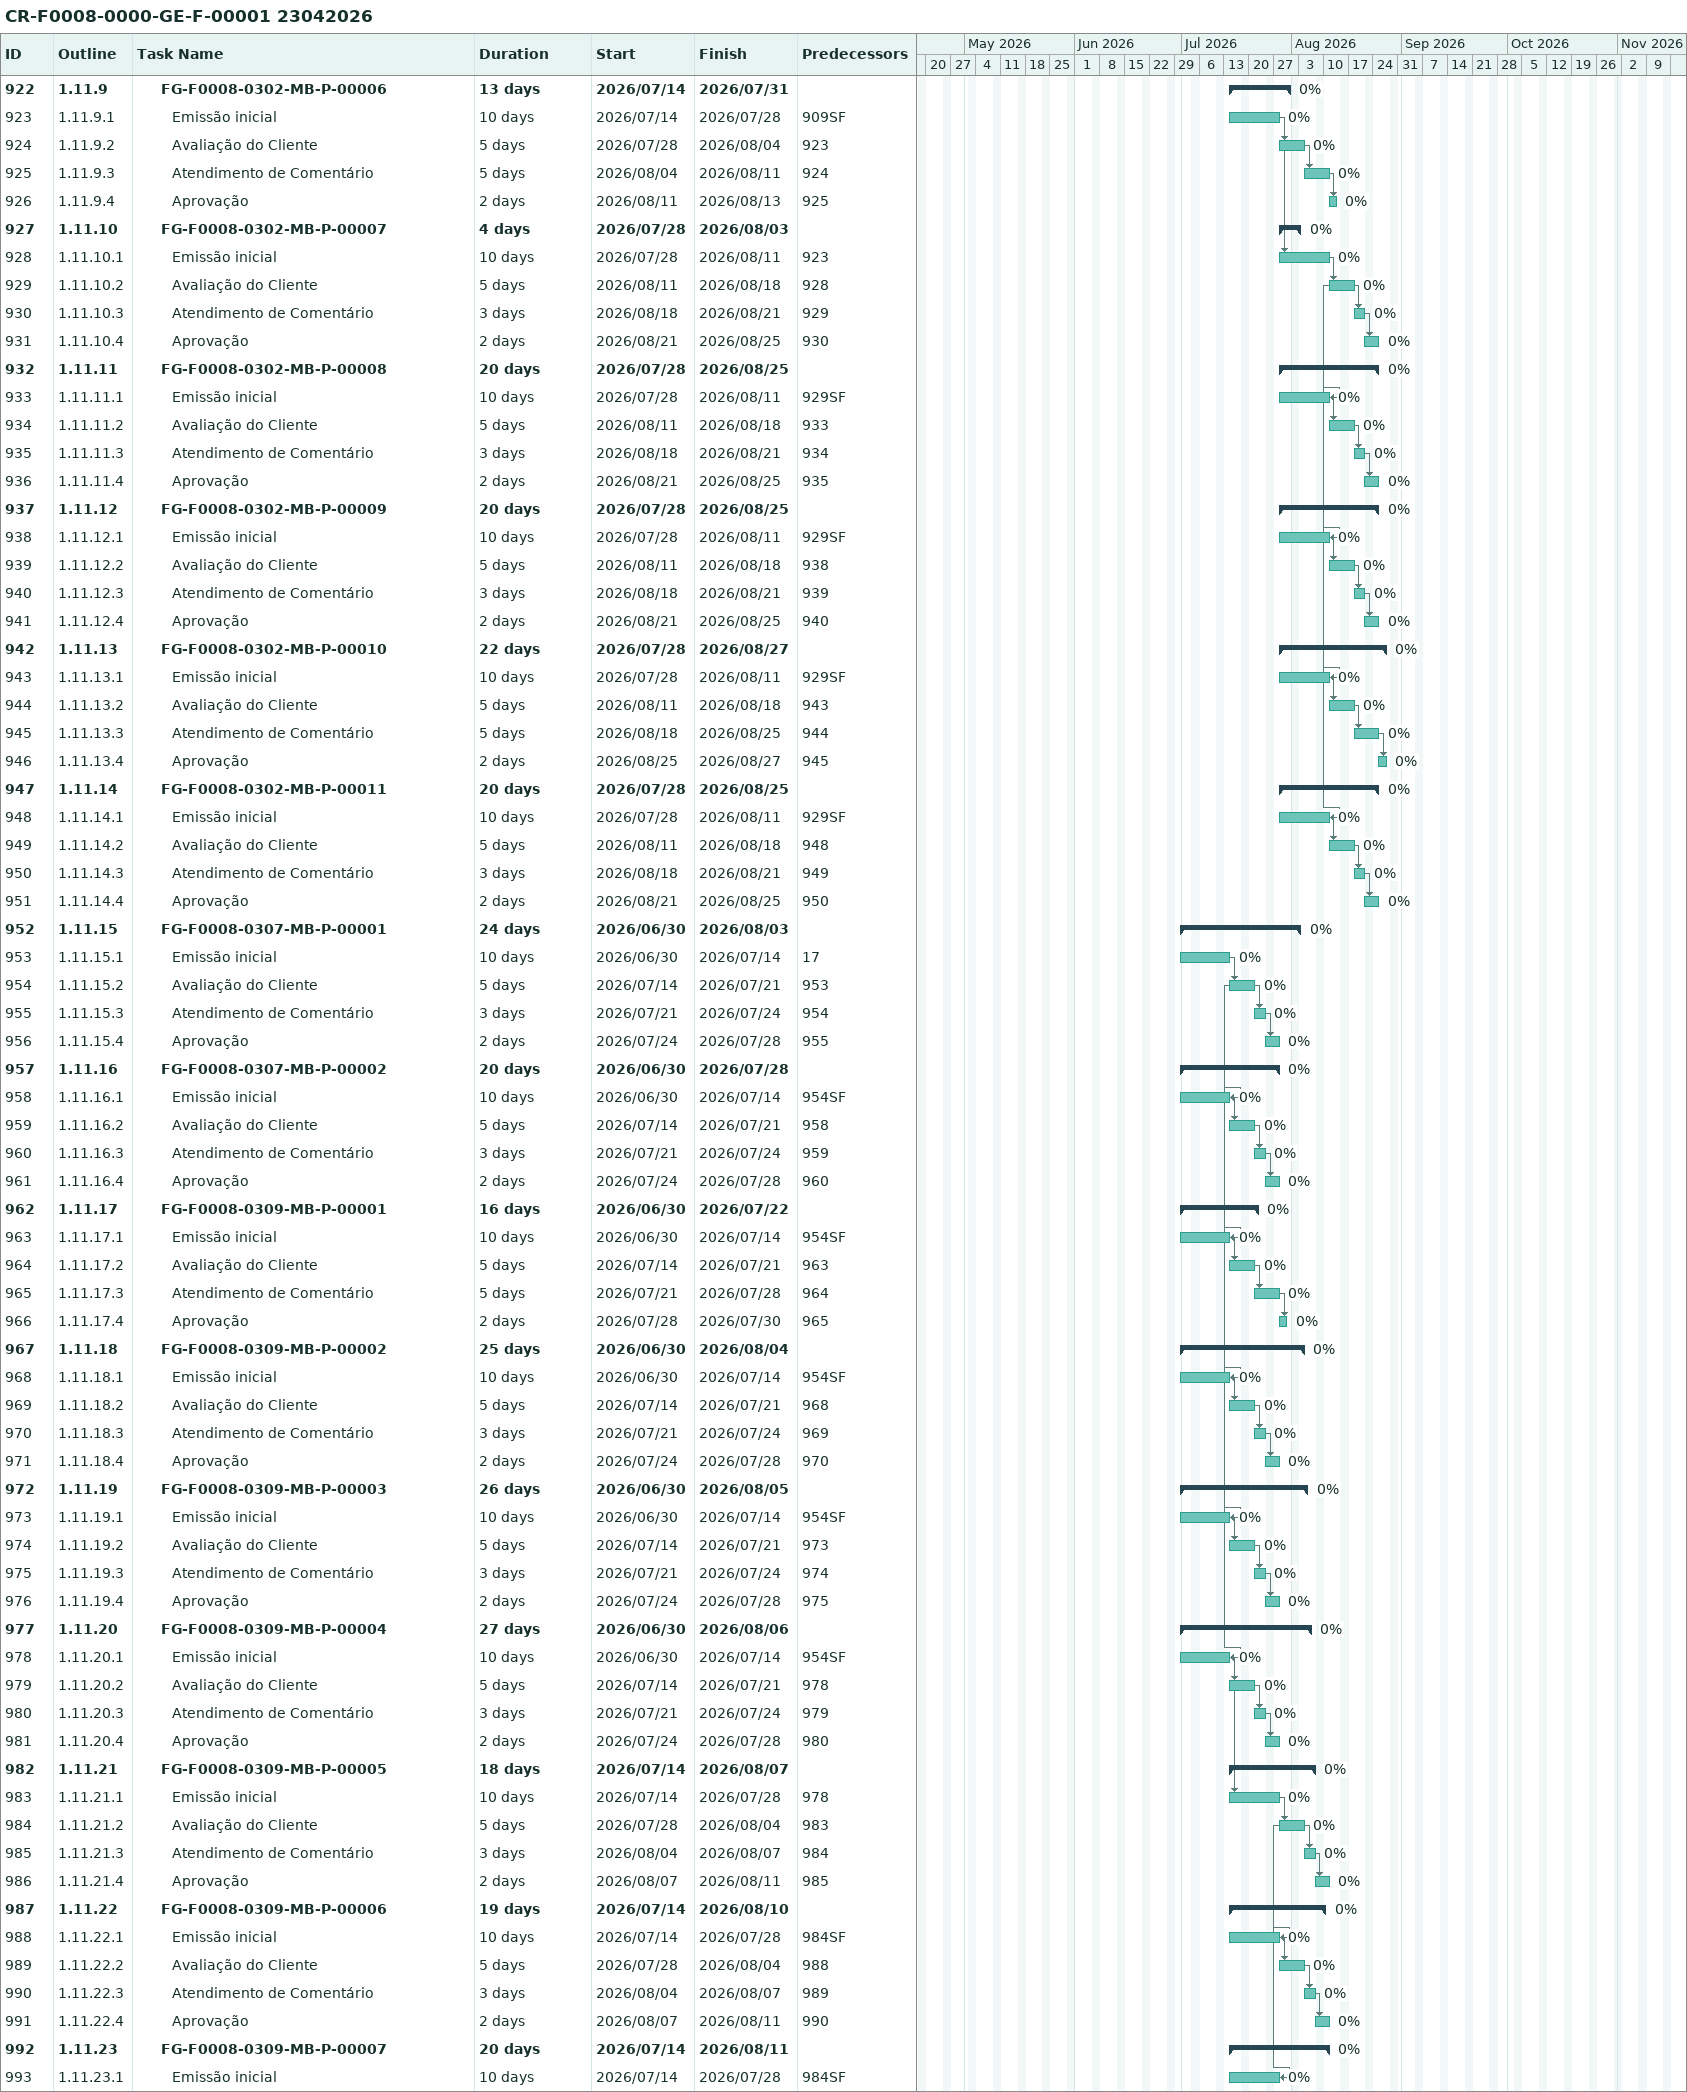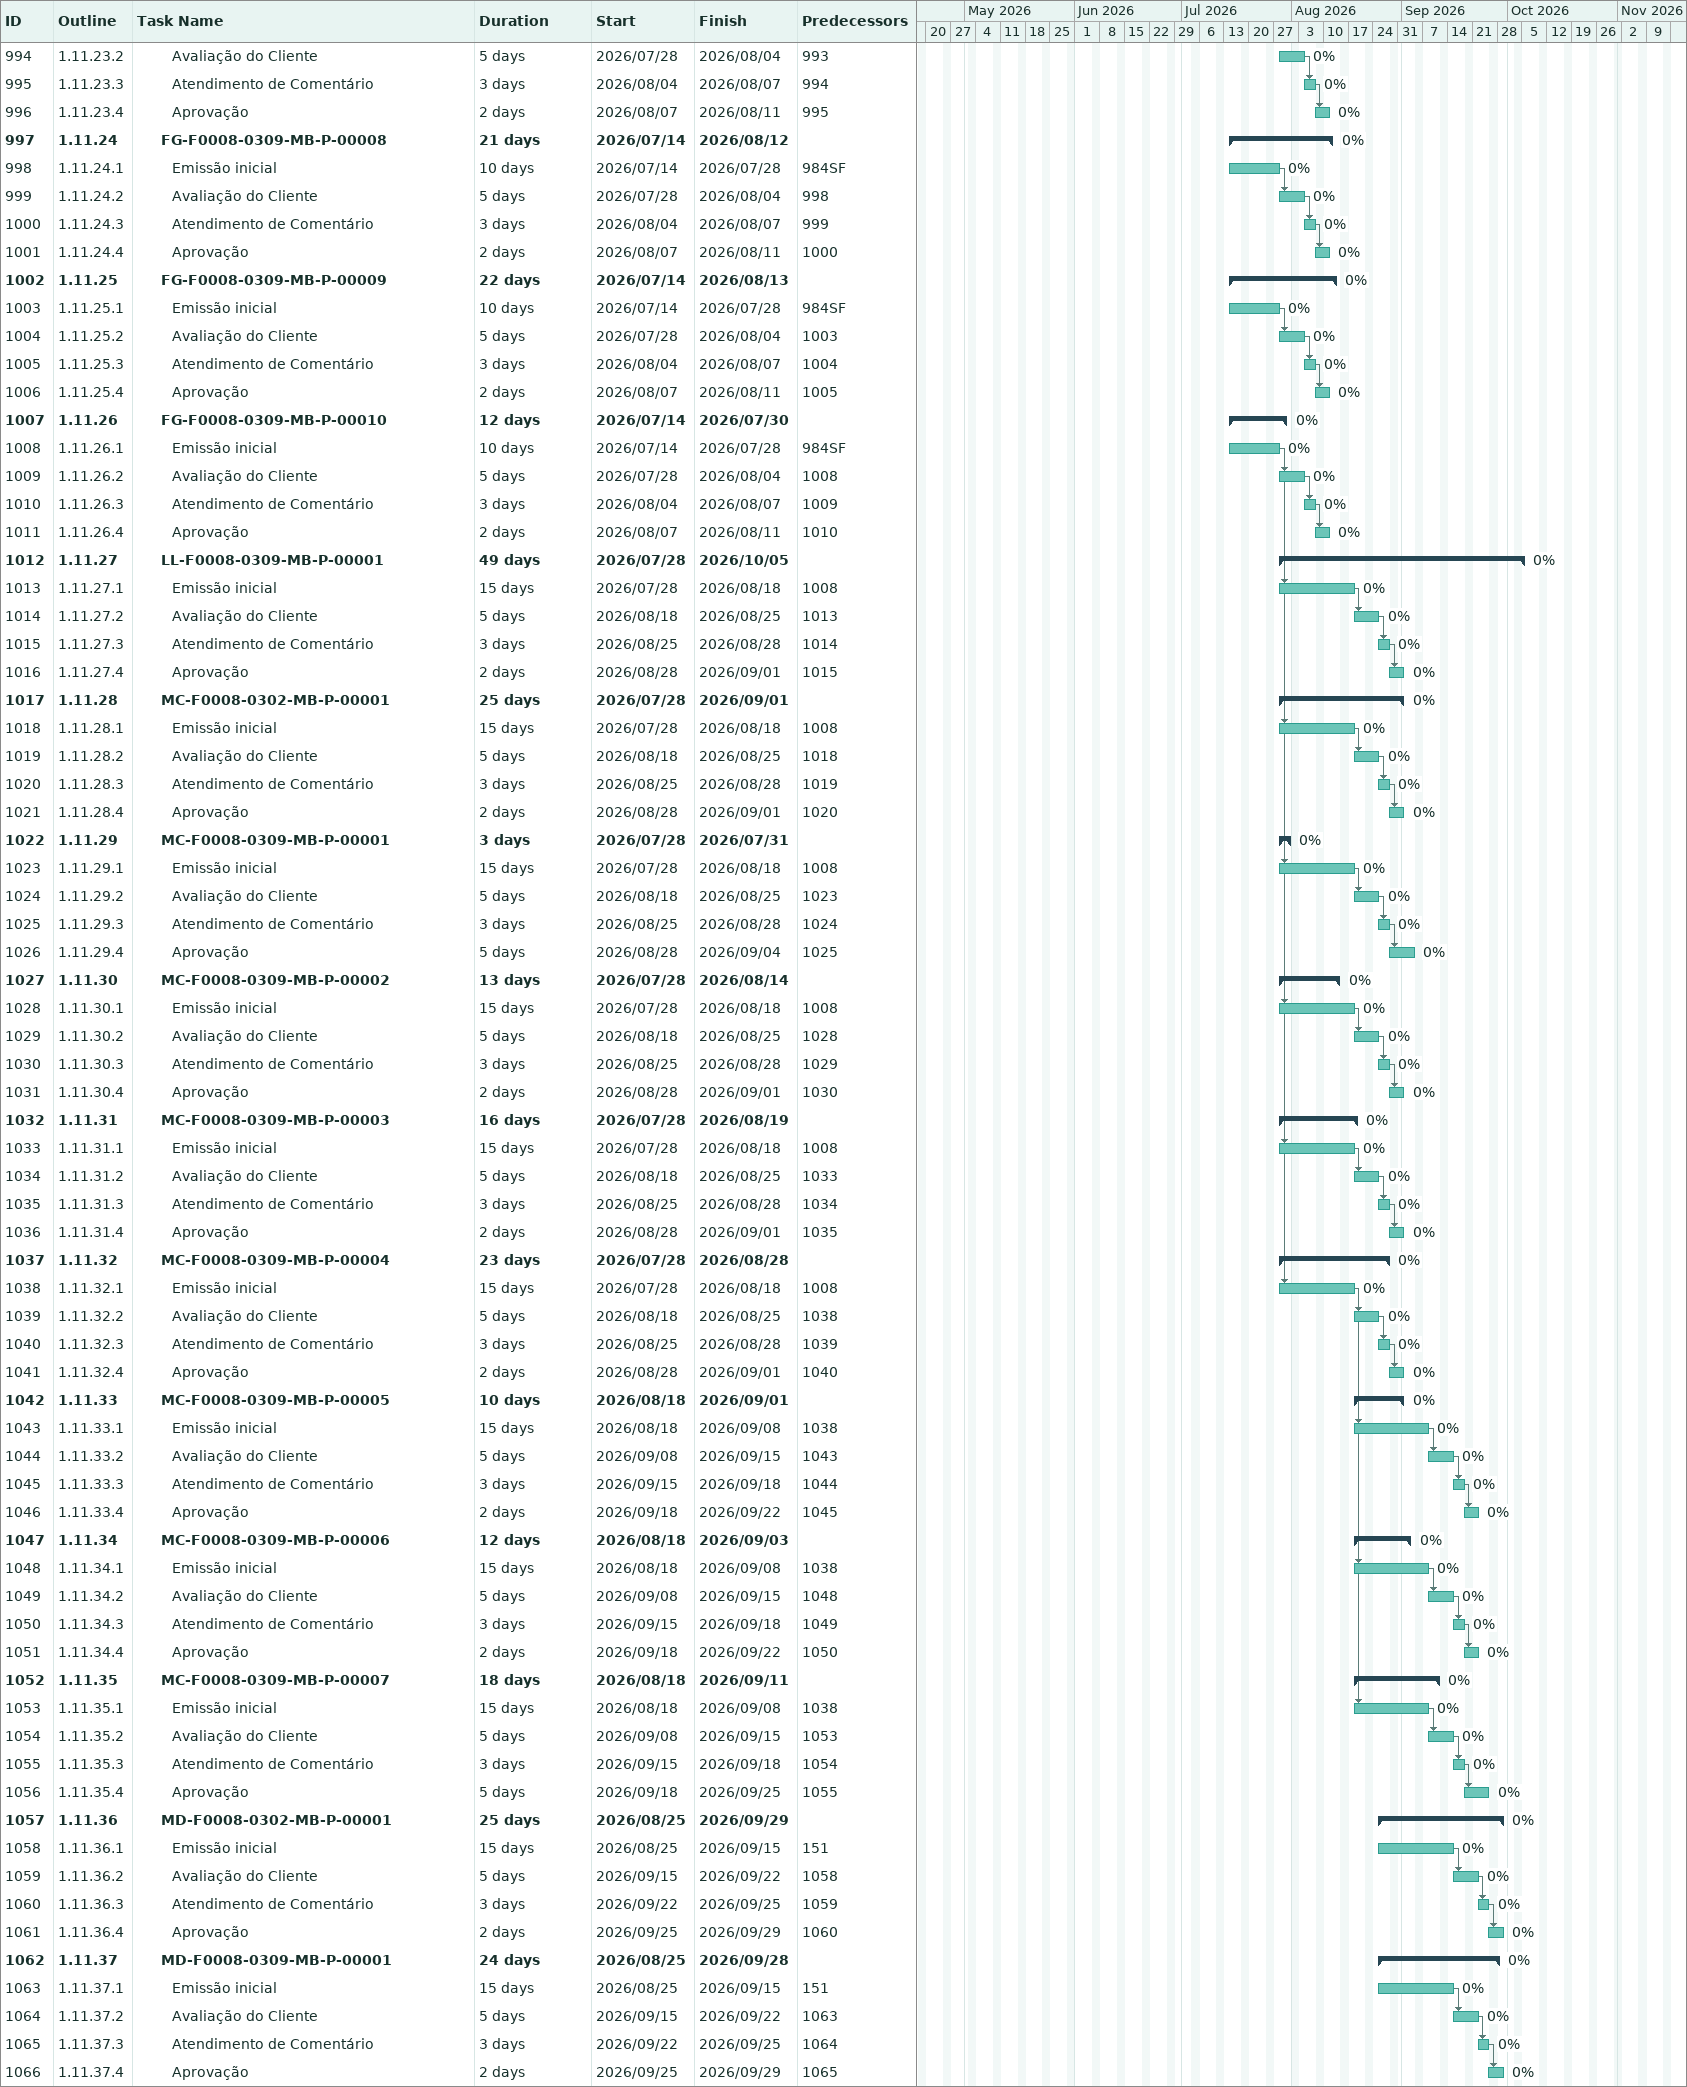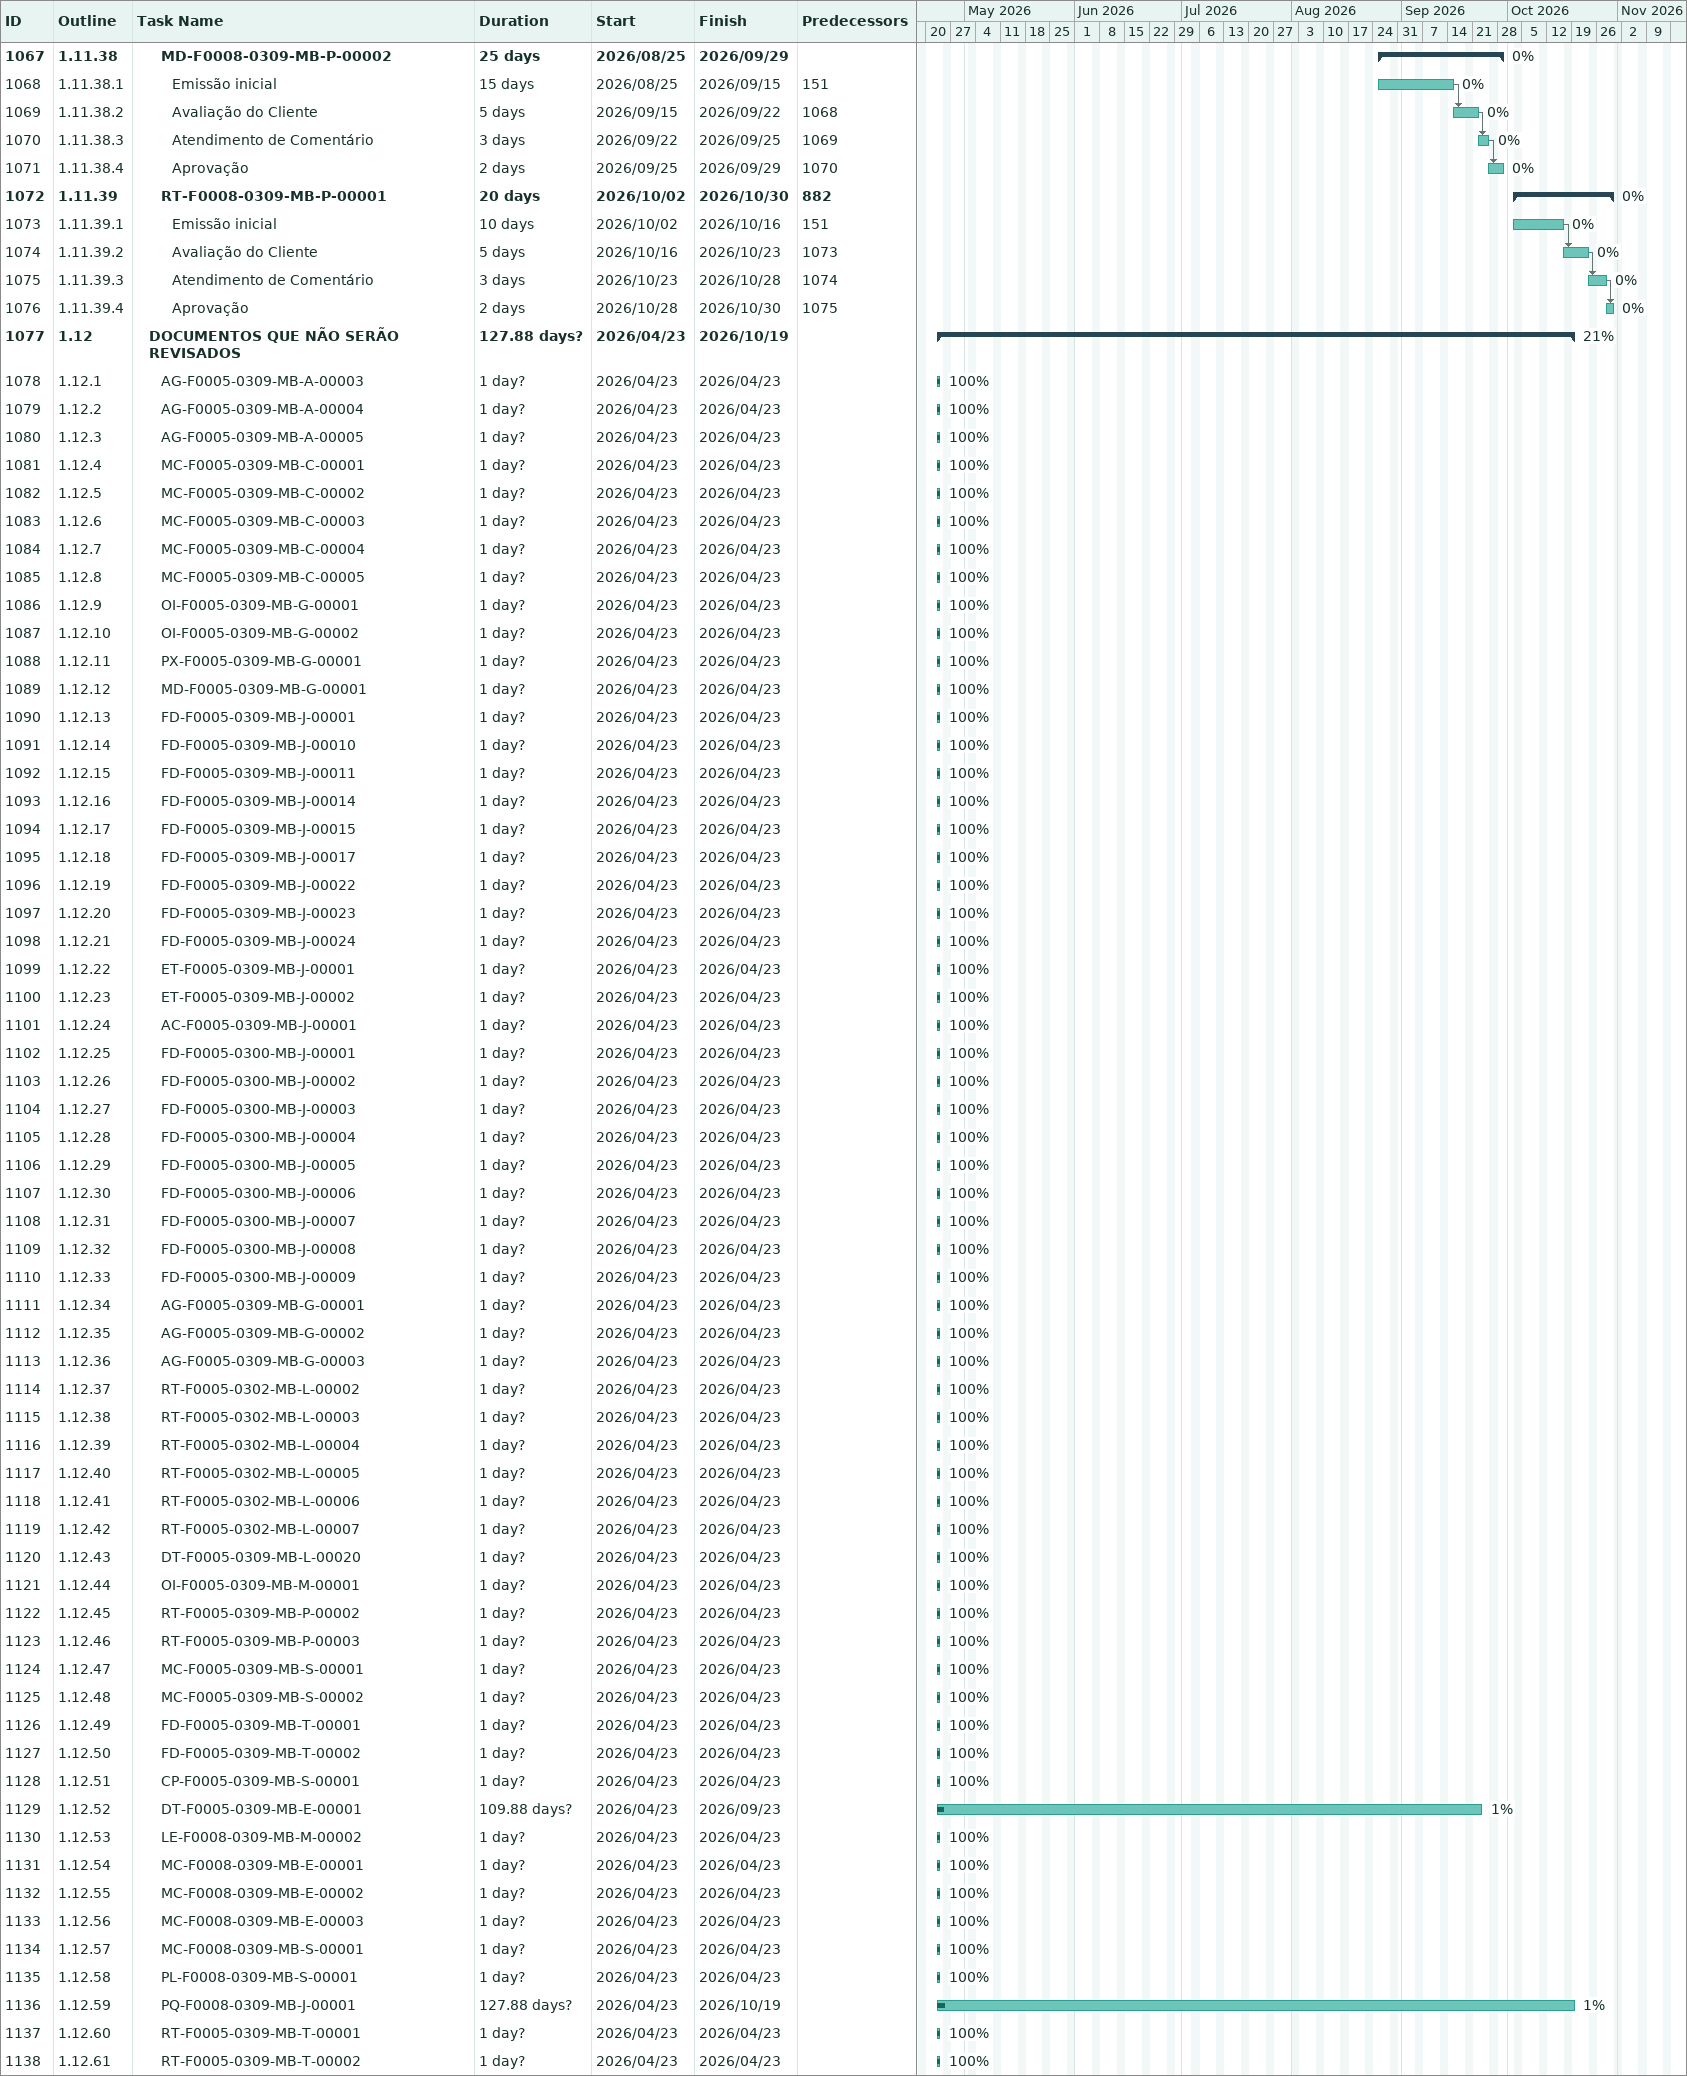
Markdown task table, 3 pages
CR-F0008-0000-GE-F-00001 23042026

| ID | WBS | Task | Duration | Start | Finish | Predecessors | % complete |
|---|---|---|---|---|---|---|---|
| 922 | 1.11.9 | **FG-F0008-0302-MB-P-00006** | 13d | 2026-07-14 | 2026-07-31 |  | 0 |
| 923 | 1.11.9.1 | Emissão inicial | 10d | 2026-07-14 | 2026-07-28 | 909SF | 0 |
| 924 | 1.11.9.2 | Avaliação do Cliente | 5d | 2026-07-28 | 2026-08-04 | 923 | 0 |
| 925 | 1.11.9.3 | Atendimento de Comentário | 5d | 2026-08-04 | 2026-08-11 | 924 | 0 |
| 926 | 1.11.9.4 | Aprovação | 2d | 2026-08-11 | 2026-08-13 | 925 | 0 |
| 927 | 1.11.10 | **FG-F0008-0302-MB-P-00007** | 4d | 2026-07-28 | 2026-08-03 |  | 0 |
| 928 | 1.11.10.1 | Emissão inicial | 10d | 2026-07-28 | 2026-08-11 | 923 | 0 |
| 929 | 1.11.10.2 | Avaliação do Cliente | 5d | 2026-08-11 | 2026-08-18 | 928 | 0 |
| 930 | 1.11.10.3 | Atendimento de Comentário | 3d | 2026-08-18 | 2026-08-21 | 929 | 0 |
| 931 | 1.11.10.4 | Aprovação | 2d | 2026-08-21 | 2026-08-25 | 930 | 0 |
| 932 | 1.11.11 | **FG-F0008-0302-MB-P-00008** | 20d | 2026-07-28 | 2026-08-25 |  | 0 |
| 933 | 1.11.11.1 | Emissão inicial | 10d | 2026-07-28 | 2026-08-11 | 929SF | 0 |
| 934 | 1.11.11.2 | Avaliação do Cliente | 5d | 2026-08-11 | 2026-08-18 | 933 | 0 |
| 935 | 1.11.11.3 | Atendimento de Comentário | 3d | 2026-08-18 | 2026-08-21 | 934 | 0 |
| 936 | 1.11.11.4 | Aprovação | 2d | 2026-08-21 | 2026-08-25 | 935 | 0 |
| 937 | 1.11.12 | **FG-F0008-0302-MB-P-00009** | 20d | 2026-07-28 | 2026-08-25 |  | 0 |
| 938 | 1.11.12.1 | Emissão inicial | 10d | 2026-07-28 | 2026-08-11 | 929SF | 0 |
| 939 | 1.11.12.2 | Avaliação do Cliente | 5d | 2026-08-11 | 2026-08-18 | 938 | 0 |
| 940 | 1.11.12.3 | Atendimento de Comentário | 3d | 2026-08-18 | 2026-08-21 | 939 | 0 |
| 941 | 1.11.12.4 | Aprovação | 2d | 2026-08-21 | 2026-08-25 | 940 | 0 |
| 942 | 1.11.13 | **FG-F0008-0302-MB-P-00010** | 22d | 2026-07-28 | 2026-08-27 |  | 0 |
| 943 | 1.11.13.1 | Emissão inicial | 10d | 2026-07-28 | 2026-08-11 | 929SF | 0 |
| 944 | 1.11.13.2 | Avaliação do Cliente | 5d | 2026-08-11 | 2026-08-18 | 943 | 0 |
| 945 | 1.11.13.3 | Atendimento de Comentário | 5d | 2026-08-18 | 2026-08-25 | 944 | 0 |
| 946 | 1.11.13.4 | Aprovação | 2d | 2026-08-25 | 2026-08-27 | 945 | 0 |
| 947 | 1.11.14 | **FG-F0008-0302-MB-P-00011** | 20d | 2026-07-28 | 2026-08-25 |  | 0 |
| 948 | 1.11.14.1 | Emissão inicial | 10d | 2026-07-28 | 2026-08-11 | 929SF | 0 |
| 949 | 1.11.14.2 | Avaliação do Cliente | 5d | 2026-08-11 | 2026-08-18 | 948 | 0 |
| 950 | 1.11.14.3 | Atendimento de Comentário | 3d | 2026-08-18 | 2026-08-21 | 949 | 0 |
| 951 | 1.11.14.4 | Aprovação | 2d | 2026-08-21 | 2026-08-25 | 950 | 0 |
| 952 | 1.11.15 | **FG-F0008-0307-MB-P-00001** | 24d | 2026-06-30 | 2026-08-03 |  | 0 |
| 953 | 1.11.15.1 | Emissão inicial | 10d | 2026-06-30 | 2026-07-14 | 17 | 0 |
| 954 | 1.11.15.2 | Avaliação do Cliente | 5d | 2026-07-14 | 2026-07-21 | 953 | 0 |
| 955 | 1.11.15.3 | Atendimento de Comentário | 3d | 2026-07-21 | 2026-07-24 | 954 | 0 |
| 956 | 1.11.15.4 | Aprovação | 2d | 2026-07-24 | 2026-07-28 | 955 | 0 |
| 957 | 1.11.16 | **FG-F0008-0307-MB-P-00002** | 20d | 2026-06-30 | 2026-07-28 |  | 0 |
| 958 | 1.11.16.1 | Emissão inicial | 10d | 2026-06-30 | 2026-07-14 | 954SF | 0 |
| 959 | 1.11.16.2 | Avaliação do Cliente | 5d | 2026-07-14 | 2026-07-21 | 958 | 0 |
| 960 | 1.11.16.3 | Atendimento de Comentário | 3d | 2026-07-21 | 2026-07-24 | 959 | 0 |
| 961 | 1.11.16.4 | Aprovação | 2d | 2026-07-24 | 2026-07-28 | 960 | 0 |
| 962 | 1.11.17 | **FG-F0008-0309-MB-P-00001** | 16d | 2026-06-30 | 2026-07-22 |  | 0 |
| 963 | 1.11.17.1 | Emissão inicial | 10d | 2026-06-30 | 2026-07-14 | 954SF | 0 |
| 964 | 1.11.17.2 | Avaliação do Cliente | 5d | 2026-07-14 | 2026-07-21 | 963 | 0 |
| 965 | 1.11.17.3 | Atendimento de Comentário | 5d | 2026-07-21 | 2026-07-28 | 964 | 0 |
| 966 | 1.11.17.4 | Aprovação | 2d | 2026-07-28 | 2026-07-30 | 965 | 0 |
| 967 | 1.11.18 | **FG-F0008-0309-MB-P-00002** | 25d | 2026-06-30 | 2026-08-04 |  | 0 |
| 968 | 1.11.18.1 | Emissão inicial | 10d | 2026-06-30 | 2026-07-14 | 954SF | 0 |
| 969 | 1.11.18.2 | Avaliação do Cliente | 5d | 2026-07-14 | 2026-07-21 | 968 | 0 |
| 970 | 1.11.18.3 | Atendimento de Comentário | 3d | 2026-07-21 | 2026-07-24 | 969 | 0 |
| 971 | 1.11.18.4 | Aprovação | 2d | 2026-07-24 | 2026-07-28 | 970 | 0 |
| 972 | 1.11.19 | **FG-F0008-0309-MB-P-00003** | 26d | 2026-06-30 | 2026-08-05 |  | 0 |
| 973 | 1.11.19.1 | Emissão inicial | 10d | 2026-06-30 | 2026-07-14 | 954SF | 0 |
| 974 | 1.11.19.2 | Avaliação do Cliente | 5d | 2026-07-14 | 2026-07-21 | 973 | 0 |
| 975 | 1.11.19.3 | Atendimento de Comentário | 3d | 2026-07-21 | 2026-07-24 | 974 | 0 |
| 976 | 1.11.19.4 | Aprovação | 2d | 2026-07-24 | 2026-07-28 | 975 | 0 |
| 977 | 1.11.20 | **FG-F0008-0309-MB-P-00004** | 27d | 2026-06-30 | 2026-08-06 |  | 0 |
| 978 | 1.11.20.1 | Emissão inicial | 10d | 2026-06-30 | 2026-07-14 | 954SF | 0 |
| 979 | 1.11.20.2 | Avaliação do Cliente | 5d | 2026-07-14 | 2026-07-21 | 978 | 0 |
| 980 | 1.11.20.3 | Atendimento de Comentário | 3d | 2026-07-21 | 2026-07-24 | 979 | 0 |
| 981 | 1.11.20.4 | Aprovação | 2d | 2026-07-24 | 2026-07-28 | 980 | 0 |
| 982 | 1.11.21 | **FG-F0008-0309-MB-P-00005** | 18d | 2026-07-14 | 2026-08-07 |  | 0 |
| 983 | 1.11.21.1 | Emissão inicial | 10d | 2026-07-14 | 2026-07-28 | 978 | 0 |
| 984 | 1.11.21.2 | Avaliação do Cliente | 5d | 2026-07-28 | 2026-08-04 | 983 | 0 |
| 985 | 1.11.21.3 | Atendimento de Comentário | 3d | 2026-08-04 | 2026-08-07 | 984 | 0 |
| 986 | 1.11.21.4 | Aprovação | 2d | 2026-08-07 | 2026-08-11 | 985 | 0 |
| 987 | 1.11.22 | **FG-F0008-0309-MB-P-00006** | 19d | 2026-07-14 | 2026-08-10 |  | 0 |
| 988 | 1.11.22.1 | Emissão inicial | 10d | 2026-07-14 | 2026-07-28 | 984SF | 0 |
| 989 | 1.11.22.2 | Avaliação do Cliente | 5d | 2026-07-28 | 2026-08-04 | 988 | 0 |
| 990 | 1.11.22.3 | Atendimento de Comentário | 3d | 2026-08-04 | 2026-08-07 | 989 | 0 |
| 991 | 1.11.22.4 | Aprovação | 2d | 2026-08-07 | 2026-08-11 | 990 | 0 |
| 992 | 1.11.23 | **FG-F0008-0309-MB-P-00007** | 20d | 2026-07-14 | 2026-08-11 |  | 0 |
| 993 | 1.11.23.1 | Emissão inicial | 10d | 2026-07-14 | 2026-07-28 | 984SF | 0 |
| 994 | 1.11.23.2 | Avaliação do Cliente | 5d | 2026-07-28 | 2026-08-04 | 993 | 0 |
| 995 | 1.11.23.3 | Atendimento de Comentário | 3d | 2026-08-04 | 2026-08-07 | 994 | 0 |
| 996 | 1.11.23.4 | Aprovação | 2d | 2026-08-07 | 2026-08-11 | 995 | 0 |
| 997 | 1.11.24 | **FG-F0008-0309-MB-P-00008** | 21d | 2026-07-14 | 2026-08-12 |  | 0 |
| 998 | 1.11.24.1 | Emissão inicial | 10d | 2026-07-14 | 2026-07-28 | 984SF | 0 |
| 999 | 1.11.24.2 | Avaliação do Cliente | 5d | 2026-07-28 | 2026-08-04 | 998 | 0 |
| 1000 | 1.11.24.3 | Atendimento de Comentário | 3d | 2026-08-04 | 2026-08-07 | 999 | 0 |
| 1001 | 1.11.24.4 | Aprovação | 2d | 2026-08-07 | 2026-08-11 | 1000 | 0 |
| 1002 | 1.11.25 | **FG-F0008-0309-MB-P-00009** | 22d | 2026-07-14 | 2026-08-13 |  | 0 |
| 1003 | 1.11.25.1 | Emissão inicial | 10d | 2026-07-14 | 2026-07-28 | 984SF | 0 |
| 1004 | 1.11.25.2 | Avaliação do Cliente | 5d | 2026-07-28 | 2026-08-04 | 1003 | 0 |
| 1005 | 1.11.25.3 | Atendimento de Comentário | 3d | 2026-08-04 | 2026-08-07 | 1004 | 0 |
| 1006 | 1.11.25.4 | Aprovação | 2d | 2026-08-07 | 2026-08-11 | 1005 | 0 |
| 1007 | 1.11.26 | **FG-F0008-0309-MB-P-00010** | 12d | 2026-07-14 | 2026-07-30 |  | 0 |
| 1008 | 1.11.26.1 | Emissão inicial | 10d | 2026-07-14 | 2026-07-28 | 984SF | 0 |
| 1009 | 1.11.26.2 | Avaliação do Cliente | 5d | 2026-07-28 | 2026-08-04 | 1008 | 0 |
| 1010 | 1.11.26.3 | Atendimento de Comentário | 3d | 2026-08-04 | 2026-08-07 | 1009 | 0 |
| 1011 | 1.11.26.4 | Aprovação | 2d | 2026-08-07 | 2026-08-11 | 1010 | 0 |
| 1012 | 1.11.27 | **LL-F0008-0309-MB-P-00001** | 49d | 2026-07-28 | 2026-10-05 |  | 0 |
| 1013 | 1.11.27.1 | Emissão inicial | 15d | 2026-07-28 | 2026-08-18 | 1008 | 0 |
| 1014 | 1.11.27.2 | Avaliação do Cliente | 5d | 2026-08-18 | 2026-08-25 | 1013 | 0 |
| 1015 | 1.11.27.3 | Atendimento de Comentário | 3d | 2026-08-25 | 2026-08-28 | 1014 | 0 |
| 1016 | 1.11.27.4 | Aprovação | 2d | 2026-08-28 | 2026-09-01 | 1015 | 0 |
| 1017 | 1.11.28 | **MC-F0008-0302-MB-P-00001** | 25d | 2026-07-28 | 2026-09-01 |  | 0 |
| 1018 | 1.11.28.1 | Emissão inicial | 15d | 2026-07-28 | 2026-08-18 | 1008 | 0 |
| 1019 | 1.11.28.2 | Avaliação do Cliente | 5d | 2026-08-18 | 2026-08-25 | 1018 | 0 |
| 1020 | 1.11.28.3 | Atendimento de Comentário | 3d | 2026-08-25 | 2026-08-28 | 1019 | 0 |
| 1021 | 1.11.28.4 | Aprovação | 2d | 2026-08-28 | 2026-09-01 | 1020 | 0 |
| 1022 | 1.11.29 | **MC-F0008-0309-MB-P-00001** | 3d | 2026-07-28 | 2026-07-31 |  | 0 |
| 1023 | 1.11.29.1 | Emissão inicial | 15d | 2026-07-28 | 2026-08-18 | 1008 | 0 |
| 1024 | 1.11.29.2 | Avaliação do Cliente | 5d | 2026-08-18 | 2026-08-25 | 1023 | 0 |
| 1025 | 1.11.29.3 | Atendimento de Comentário | 3d | 2026-08-25 | 2026-08-28 | 1024 | 0 |
| 1026 | 1.11.29.4 | Aprovação | 5d | 2026-08-28 | 2026-09-04 | 1025 | 0 |
| 1027 | 1.11.30 | **MC-F0008-0309-MB-P-00002** | 13d | 2026-07-28 | 2026-08-14 |  | 0 |
| 1028 | 1.11.30.1 | Emissão inicial | 15d | 2026-07-28 | 2026-08-18 | 1008 | 0 |
| 1029 | 1.11.30.2 | Avaliação do Cliente | 5d | 2026-08-18 | 2026-08-25 | 1028 | 0 |
| 1030 | 1.11.30.3 | Atendimento de Comentário | 3d | 2026-08-25 | 2026-08-28 | 1029 | 0 |
| 1031 | 1.11.30.4 | Aprovação | 2d | 2026-08-28 | 2026-09-01 | 1030 | 0 |
| 1032 | 1.11.31 | **MC-F0008-0309-MB-P-00003** | 16d | 2026-07-28 | 2026-08-19 |  | 0 |
| 1033 | 1.11.31.1 | Emissão inicial | 15d | 2026-07-28 | 2026-08-18 | 1008 | 0 |
| 1034 | 1.11.31.2 | Avaliação do Cliente | 5d | 2026-08-18 | 2026-08-25 | 1033 | 0 |
| 1035 | 1.11.31.3 | Atendimento de Comentário | 3d | 2026-08-25 | 2026-08-28 | 1034 | 0 |
| 1036 | 1.11.31.4 | Aprovação | 2d | 2026-08-28 | 2026-09-01 | 1035 | 0 |
| 1037 | 1.11.32 | **MC-F0008-0309-MB-P-00004** | 23d | 2026-07-28 | 2026-08-28 |  | 0 |
| 1038 | 1.11.32.1 | Emissão inicial | 15d | 2026-07-28 | 2026-08-18 | 1008 | 0 |
| 1039 | 1.11.32.2 | Avaliação do Cliente | 5d | 2026-08-18 | 2026-08-25 | 1038 | 0 |
| 1040 | 1.11.32.3 | Atendimento de Comentário | 3d | 2026-08-25 | 2026-08-28 | 1039 | 0 |
| 1041 | 1.11.32.4 | Aprovação | 2d | 2026-08-28 | 2026-09-01 | 1040 | 0 |
| 1042 | 1.11.33 | **MC-F0008-0309-MB-P-00005** | 10d | 2026-08-18 | 2026-09-01 |  | 0 |
| 1043 | 1.11.33.1 | Emissão inicial | 15d | 2026-08-18 | 2026-09-08 | 1038 | 0 |
| 1044 | 1.11.33.2 | Avaliação do Cliente | 5d | 2026-09-08 | 2026-09-15 | 1043 | 0 |
| 1045 | 1.11.33.3 | Atendimento de Comentário | 3d | 2026-09-15 | 2026-09-18 | 1044 | 0 |
| 1046 | 1.11.33.4 | Aprovação | 2d | 2026-09-18 | 2026-09-22 | 1045 | 0 |
| 1047 | 1.11.34 | **MC-F0008-0309-MB-P-00006** | 12d | 2026-08-18 | 2026-09-03 |  | 0 |
| 1048 | 1.11.34.1 | Emissão inicial | 15d | 2026-08-18 | 2026-09-08 | 1038 | 0 |
| 1049 | 1.11.34.2 | Avaliação do Cliente | 5d | 2026-09-08 | 2026-09-15 | 1048 | 0 |
| 1050 | 1.11.34.3 | Atendimento de Comentário | 3d | 2026-09-15 | 2026-09-18 | 1049 | 0 |
| 1051 | 1.11.34.4 | Aprovação | 2d | 2026-09-18 | 2026-09-22 | 1050 | 0 |
| 1052 | 1.11.35 | **MC-F0008-0309-MB-P-00007** | 18d | 2026-08-18 | 2026-09-11 |  | 0 |
| 1053 | 1.11.35.1 | Emissão inicial | 15d | 2026-08-18 | 2026-09-08 | 1038 | 0 |
| 1054 | 1.11.35.2 | Avaliação do Cliente | 5d | 2026-09-08 | 2026-09-15 | 1053 | 0 |
| 1055 | 1.11.35.3 | Atendimento de Comentário | 3d | 2026-09-15 | 2026-09-18 | 1054 | 0 |
| 1056 | 1.11.35.4 | Aprovação | 5d | 2026-09-18 | 2026-09-25 | 1055 | 0 |
| 1057 | 1.11.36 | **MD-F0008-0302-MB-P-00001** | 25d | 2026-08-25 | 2026-09-29 |  | 0 |
| 1058 | 1.11.36.1 | Emissão inicial | 15d | 2026-08-25 | 2026-09-15 | 151 | 0 |
| 1059 | 1.11.36.2 | Avaliação do Cliente | 5d | 2026-09-15 | 2026-09-22 | 1058 | 0 |
| 1060 | 1.11.36.3 | Atendimento de Comentário | 3d | 2026-09-22 | 2026-09-25 | 1059 | 0 |
| 1061 | 1.11.36.4 | Aprovação | 2d | 2026-09-25 | 2026-09-29 | 1060 | 0 |
| 1062 | 1.11.37 | **MD-F0008-0309-MB-P-00001** | 24d | 2026-08-25 | 2026-09-28 |  | 0 |
| 1063 | 1.11.37.1 | Emissão inicial | 15d | 2026-08-25 | 2026-09-15 | 151 | 0 |
| 1064 | 1.11.37.2 | Avaliação do Cliente | 5d | 2026-09-15 | 2026-09-22 | 1063 | 0 |
| 1065 | 1.11.37.3 | Atendimento de Comentário | 3d | 2026-09-22 | 2026-09-25 | 1064 | 0 |
| 1066 | 1.11.37.4 | Aprovação | 2d | 2026-09-25 | 2026-09-29 | 1065 | 0 |
| 1067 | 1.11.38 | **MD-F0008-0309-MB-P-00002** | 25d | 2026-08-25 | 2026-09-29 |  | 0 |
| 1068 | 1.11.38.1 | Emissão inicial | 15d | 2026-08-25 | 2026-09-15 | 151 | 0 |
| 1069 | 1.11.38.2 | Avaliação do Cliente | 5d | 2026-09-15 | 2026-09-22 | 1068 | 0 |
| 1070 | 1.11.38.3 | Atendimento de Comentário | 3d | 2026-09-22 | 2026-09-25 | 1069 | 0 |
| 1071 | 1.11.38.4 | Aprovação | 2d | 2026-09-25 | 2026-09-29 | 1070 | 0 |
| 1072 | 1.11.39 | **RT-F0008-0309-MB-P-00001** | 20d | 2026-10-02 | 2026-10-30 | 882 | 0 |
| 1073 | 1.11.39.1 | Emissão inicial | 10d | 2026-10-02 | 2026-10-16 | 151 | 0 |
| 1074 | 1.11.39.2 | Avaliação do Cliente | 5d | 2026-10-16 | 2026-10-23 | 1073 | 0 |
| 1075 | 1.11.39.3 | Atendimento de Comentário | 3d | 2026-10-23 | 2026-10-28 | 1074 | 0 |
| 1076 | 1.11.39.4 | Aprovação | 2d | 2026-10-28 | 2026-10-30 | 1075 | 0 |
| 1077 | 1.12 | **DOCUMENTOS QUE NÃO SERÃO REVISADOS** | 127.88d? | 2026-04-23 | 2026-10-19 |  | 21 |
| 1078 | 1.12.1 | AG-F0005-0309-MB-A-00003 | 1d? | 2026-04-23 | 2026-04-23 |  | 100 |
| 1079 | 1.12.2 | AG-F0005-0309-MB-A-00004 | 1d? | 2026-04-23 | 2026-04-23 |  | 100 |
| 1080 | 1.12.3 | AG-F0005-0309-MB-A-00005 | 1d? | 2026-04-23 | 2026-04-23 |  | 100 |
| 1081 | 1.12.4 | MC-F0005-0309-MB-C-00001 | 1d? | 2026-04-23 | 2026-04-23 |  | 100 |
| 1082 | 1.12.5 | MC-F0005-0309-MB-C-00002 | 1d? | 2026-04-23 | 2026-04-23 |  | 100 |
| 1083 | 1.12.6 | MC-F0005-0309-MB-C-00003 | 1d? | 2026-04-23 | 2026-04-23 |  | 100 |
| 1084 | 1.12.7 | MC-F0005-0309-MB-C-00004 | 1d? | 2026-04-23 | 2026-04-23 |  | 100 |
| 1085 | 1.12.8 | MC-F0005-0309-MB-C-00005 | 1d? | 2026-04-23 | 2026-04-23 |  | 100 |
| 1086 | 1.12.9 | OI-F0005-0309-MB-G-00001 | 1d? | 2026-04-23 | 2026-04-23 |  | 100 |
| 1087 | 1.12.10 | OI-F0005-0309-MB-G-00002 | 1d? | 2026-04-23 | 2026-04-23 |  | 100 |
| 1088 | 1.12.11 | PX-F0005-0309-MB-G-00001 | 1d? | 2026-04-23 | 2026-04-23 |  | 100 |
| 1089 | 1.12.12 | MD-F0005-0309-MB-G-00001 | 1d? | 2026-04-23 | 2026-04-23 |  | 100 |
| 1090 | 1.12.13 | FD-F0005-0309-MB-J-00001 | 1d? | 2026-04-23 | 2026-04-23 |  | 100 |
| 1091 | 1.12.14 | FD-F0005-0309-MB-J-00010 | 1d? | 2026-04-23 | 2026-04-23 |  | 100 |
| 1092 | 1.12.15 | FD-F0005-0309-MB-J-00011 | 1d? | 2026-04-23 | 2026-04-23 |  | 100 |
| 1093 | 1.12.16 | FD-F0005-0309-MB-J-00014 | 1d? | 2026-04-23 | 2026-04-23 |  | 100 |
| 1094 | 1.12.17 | FD-F0005-0309-MB-J-00015 | 1d? | 2026-04-23 | 2026-04-23 |  | 100 |
| 1095 | 1.12.18 | FD-F0005-0309-MB-J-00017 | 1d? | 2026-04-23 | 2026-04-23 |  | 100 |
| 1096 | 1.12.19 | FD-F0005-0309-MB-J-00022 | 1d? | 2026-04-23 | 2026-04-23 |  | 100 |
| 1097 | 1.12.20 | FD-F0005-0309-MB-J-00023 | 1d? | 2026-04-23 | 2026-04-23 |  | 100 |
| 1098 | 1.12.21 | FD-F0005-0309-MB-J-00024 | 1d? | 2026-04-23 | 2026-04-23 |  | 100 |
| 1099 | 1.12.22 | ET-F0005-0309-MB-J-00001 | 1d? | 2026-04-23 | 2026-04-23 |  | 100 |
| 1100 | 1.12.23 | ET-F0005-0309-MB-J-00002 | 1d? | 2026-04-23 | 2026-04-23 |  | 100 |
| 1101 | 1.12.24 | AC-F0005-0309-MB-J-00001 | 1d? | 2026-04-23 | 2026-04-23 |  | 100 |
| 1102 | 1.12.25 | FD-F0005-0300-MB-J-00001 | 1d? | 2026-04-23 | 2026-04-23 |  | 100 |
| 1103 | 1.12.26 | FD-F0005-0300-MB-J-00002 | 1d? | 2026-04-23 | 2026-04-23 |  | 100 |
| 1104 | 1.12.27 | FD-F0005-0300-MB-J-00003 | 1d? | 2026-04-23 | 2026-04-23 |  | 100 |
| 1105 | 1.12.28 | FD-F0005-0300-MB-J-00004 | 1d? | 2026-04-23 | 2026-04-23 |  | 100 |
| 1106 | 1.12.29 | FD-F0005-0300-MB-J-00005 | 1d? | 2026-04-23 | 2026-04-23 |  | 100 |
| 1107 | 1.12.30 | FD-F0005-0300-MB-J-00006 | 1d? | 2026-04-23 | 2026-04-23 |  | 100 |
| 1108 | 1.12.31 | FD-F0005-0300-MB-J-00007 | 1d? | 2026-04-23 | 2026-04-23 |  | 100 |
| 1109 | 1.12.32 | FD-F0005-0300-MB-J-00008 | 1d? | 2026-04-23 | 2026-04-23 |  | 100 |
| 1110 | 1.12.33 | FD-F0005-0300-MB-J-00009 | 1d? | 2026-04-23 | 2026-04-23 |  | 100 |
| 1111 | 1.12.34 | AG-F0005-0309-MB-G-00001 | 1d? | 2026-04-23 | 2026-04-23 |  | 100 |
| 1112 | 1.12.35 | AG-F0005-0309-MB-G-00002 | 1d? | 2026-04-23 | 2026-04-23 |  | 100 |
| 1113 | 1.12.36 | AG-F0005-0309-MB-G-00003 | 1d? | 2026-04-23 | 2026-04-23 |  | 100 |
| 1114 | 1.12.37 | RT-F0005-0302-MB-L-00002 | 1d? | 2026-04-23 | 2026-04-23 |  | 100 |
| 1115 | 1.12.38 | RT-F0005-0302-MB-L-00003 | 1d? | 2026-04-23 | 2026-04-23 |  | 100 |
| 1116 | 1.12.39 | RT-F0005-0302-MB-L-00004 | 1d? | 2026-04-23 | 2026-04-23 |  | 100 |
| 1117 | 1.12.40 | RT-F0005-0302-MB-L-00005 | 1d? | 2026-04-23 | 2026-04-23 |  | 100 |
| 1118 | 1.12.41 | RT-F0005-0302-MB-L-00006 | 1d? | 2026-04-23 | 2026-04-23 |  | 100 |
| 1119 | 1.12.42 | RT-F0005-0302-MB-L-00007 | 1d? | 2026-04-23 | 2026-04-23 |  | 100 |
| 1120 | 1.12.43 | DT-F0005-0309-MB-L-00020 | 1d? | 2026-04-23 | 2026-04-23 |  | 100 |
| 1121 | 1.12.44 | OI-F0005-0309-MB-M-00001 | 1d? | 2026-04-23 | 2026-04-23 |  | 100 |
| 1122 | 1.12.45 | RT-F0005-0309-MB-P-00002 | 1d? | 2026-04-23 | 2026-04-23 |  | 100 |
| 1123 | 1.12.46 | RT-F0005-0309-MB-P-00003 | 1d? | 2026-04-23 | 2026-04-23 |  | 100 |
| 1124 | 1.12.47 | MC-F0005-0309-MB-S-00001 | 1d? | 2026-04-23 | 2026-04-23 |  | 100 |
| 1125 | 1.12.48 | MC-F0005-0309-MB-S-00002 | 1d? | 2026-04-23 | 2026-04-23 |  | 100 |
| 1126 | 1.12.49 | FD-F0005-0309-MB-T-00001 | 1d? | 2026-04-23 | 2026-04-23 |  | 100 |
| 1127 | 1.12.50 | FD-F0005-0309-MB-T-00002 | 1d? | 2026-04-23 | 2026-04-23 |  | 100 |
| 1128 | 1.12.51 | CP-F0005-0309-MB-S-00001 | 1d? | 2026-04-23 | 2026-04-23 |  | 100 |
| 1129 | 1.12.52 | DT-F0005-0309-MB-E-00001 | 109.88d? | 2026-04-23 | 2026-09-23 |  | 1 |
| 1130 | 1.12.53 | LE-F0008-0309-MB-M-00002 | 1d? | 2026-04-23 | 2026-04-23 |  | 100 |
| 1131 | 1.12.54 | MC-F0008-0309-MB-E-00001 | 1d? | 2026-04-23 | 2026-04-23 |  | 100 |
| 1132 | 1.12.55 | MC-F0008-0309-MB-E-00002 | 1d? | 2026-04-23 | 2026-04-23 |  | 100 |
| 1133 | 1.12.56 | MC-F0008-0309-MB-E-00003 | 1d? | 2026-04-23 | 2026-04-23 |  | 100 |
| 1134 | 1.12.57 | MC-F0008-0309-MB-S-00001 | 1d? | 2026-04-23 | 2026-04-23 |  | 100 |
| 1135 | 1.12.58 | PL-F0008-0309-MB-S-00001 | 1d? | 2026-04-23 | 2026-04-23 |  | 100 |
| 1136 | 1.12.59 | PQ-F0008-0309-MB-J-00001 | 127.88d? | 2026-04-23 | 2026-10-19 |  | 1 |
| 1137 | 1.12.60 | RT-F0005-0309-MB-T-00001 | 1d? | 2026-04-23 | 2026-04-23 |  | 100 |
| 1138 | 1.12.61 | RT-F0005-0309-MB-T-00002 | 1d? | 2026-04-23 | 2026-04-23 |  | 100 |
